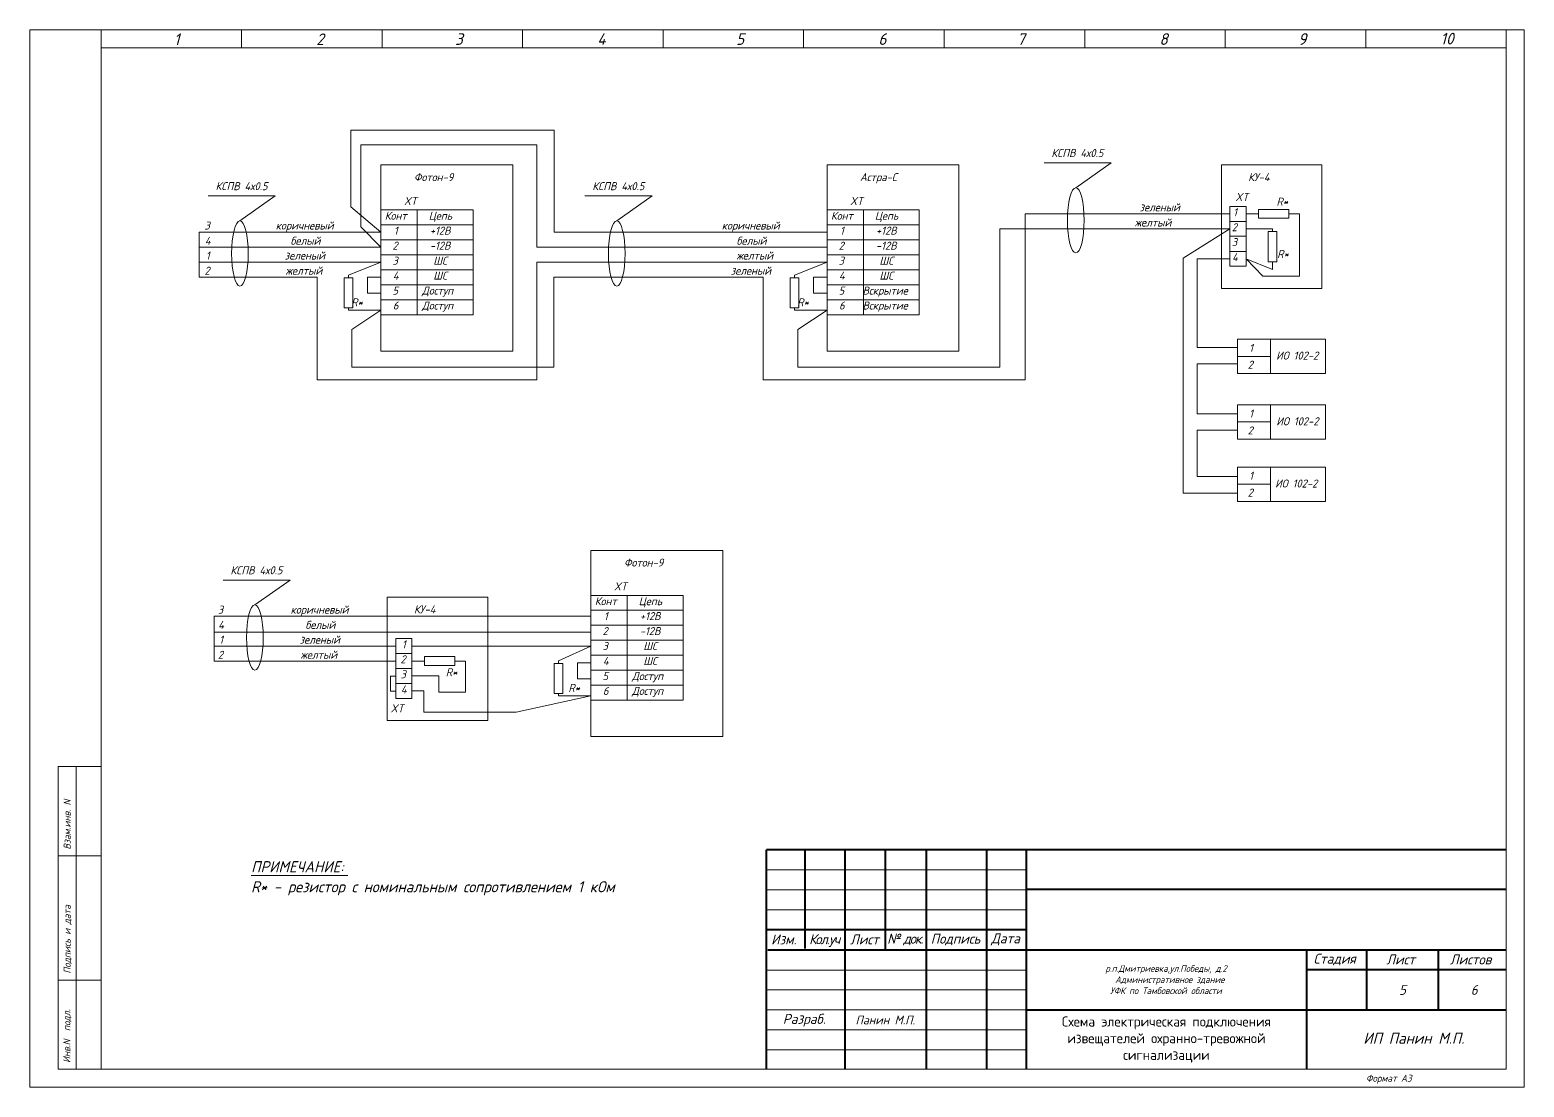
# Model space of a CAD drawing. Header units: inches. Extents: x 859 to 2125, y 393 to 1751.
# Drawn here: x 1881.3 to 2015.7, y 1166.9 to 1262 of the extents above; entities that cross this region are included whole.
import ezdxf

# ---------------------------------------------------------------- set-up
doc = ezdxf.new("R2010")
doc.units = ezdxf.units.IN
doc.header["$MEASUREMENT"] = 0
doc.linetypes.add('Caddy_Solid', pattern=[0])
doc.layers.add('DESC', color=7, linetype='Continuous')
doc.styles.get("Standard").update_dxf_attribs({"font": 'GOST_Common Italic_0.ttf'})

msp = doc.modelspace()

# ---------------------------------------------------------------- linework, layer by layer
at = {"layer": 'DESC', "linetype": 'Caddy_Solid', "lineweight": 15}
for p, q in [((1887.7, 1260.36), (1887.7, 1261.96)), ((1900.34, 1260.36), (1900.34, 1261.96)), ((1912.98, 1260.36), (1912.98, 1261.96)), ((1925.62, 1260.36), (1925.62, 1261.96)), ((1938.26, 1260.36), (1938.26, 1261.96)), ((1950.9, 1260.36), (1950.9, 1261.96)), ((1963.54, 1260.36), (1963.54, 1261.96)), ((1976.18, 1260.36), (1976.18, 1261.96)), ((1988.82, 1260.36), (1988.82, 1261.96)), ((2001.46, 1260.36), (2001.46, 1261.96)), ((2014.1, 1260.36), (2014.1, 1261.96)), ((1887.7, 1260.34), (2014.1, 1260.34)), ((1887.7, 1260.34), (1887.7, 1168.52)), ((2014.1, 1260.34), (2014.1, 1168.52)), ((1883.86, 1168.54), (1883.86, 1195.74)), ((1883.86, 1195.74), (1887.7, 1195.74)), ((1885.46, 1195.74), (1885.46, 1168.54)), ((1883.86, 1187.72), (1887.7, 1187.72)), ((1883.86, 1176.54), (1887.7, 1176.54)), ((2014.1, 1168.52), (1883.86, 1168.52))]:
    msp.add_line(p, q, dxfattribs=at)
at = {"layer": 'DESC', "color": 0, "lineweight": 15}
for p, q in [((1910.16, 1246.05), (1910.16, 1252.95)), ((1910.16, 1252.95), (1928.47, 1252.95)), ((1928.47, 1252.95), (1928.47, 1243.78)), ((1911.08, 1244.26), (1911.08, 1251.64)), ((1911.08, 1251.64), (1926.9, 1251.64)), ((1926.9, 1251.64), (1926.9, 1242.42)), ((1978.55, 1250.01), (1972.52, 1250.01)), ((1975.38, 1247.77), (1978.55, 1250.01)), ((1903.37, 1247.03), (1897.35, 1247.03)), ((1900.2, 1244.79), (1903.37, 1247.03)), ((1912.87, 1243.78), (1910.16, 1246.05)), ((1937.26, 1247.03), (1931.23, 1247.03)), ((1934.09, 1244.79), (1937.26, 1247.03)), ((1989.24, 1246.09), (1990.7, 1246.09)), ((1989.24, 1246.09), (1989.24, 1240.71)), ((1990.7, 1246.09), (1990.7, 1244.74)), ((1912.87, 1245.77), (1916.15, 1245.77)), ((1916.15, 1245.77), (1916.15, 1244.43)), ((1916.15, 1245.77), (1921.18, 1245.77)), ((1921.18, 1245.77), (1921.18, 1244.43)), ((1953, 1245.77), (1956.28, 1245.77)), ((1956.28, 1245.77), (1956.28, 1244.43)), ((1956.28, 1245.77), (1961.3, 1245.77)), ((1961.3, 1245.77), (1961.3, 1244.43)), ((1970.81, 1230.51), (1970.81, 1245.42)), ((1970.81, 1245.42), (1977.74, 1245.42)), ((1989.24, 1245.42), (1977.74, 1245.42)), ((1990.7, 1244.74), (1989.24, 1244.74)), ((1989.24, 1244.74), (1990.7, 1244.74)), ((1991.63, 1245.42), (1990.7, 1245.42)), ((1990.7, 1244.74), (1990.7, 1243.4)), ((1991.82, 1245.42), (1991.63, 1245.42)), ((1994.54, 1245.81), (1991.82, 1245.81)), ((1991.82, 1245.81), (1991.82, 1245.03)), ((1991.82, 1245.03), (1994.54, 1245.03)), ((1994.54, 1245.03), (1994.54, 1245.81)), ((1994.54, 1245.42), (1994.77, 1245.42)), ((1994.77, 1245.42), (1995.5, 1245.42)), ((1995.5, 1245.42), (1995.5, 1239.83)), ((1912.87, 1243.78), (1896.53, 1243.78)), ((1896.53, 1243.78), (1896.53, 1239.73)), ((1912.87, 1242.42), (1911.08, 1244.26)), ((1916.15, 1244.43), (1912.87, 1244.43)), ((1912.87, 1244.43), (1916.15, 1244.43)), ((1921.18, 1244.43), (1916.15, 1244.43)), ((1916.15, 1244.43), (1916.15, 1243.08)), ((1916.15, 1244.43), (1921.18, 1244.43)), ((1921.18, 1244.43), (1921.18, 1243.08)), ((1928.47, 1243.78), (1941.5, 1243.78)), ((1953, 1243.78), (1941.5, 1243.78)), ((1956.28, 1244.43), (1953, 1244.43)), ((1953, 1244.43), (1956.28, 1244.43)), ((1961.3, 1244.43), (1956.28, 1244.43)), ((1956.28, 1244.43), (1956.28, 1243.08)), ((1956.28, 1244.43), (1961.3, 1244.43)), ((1961.3, 1244.43), (1961.3, 1243.08)), ((1968.54, 1231.65), (1968.54, 1244.06)), ((1968.54, 1244.06), (1977.74, 1244.06)), ((1989.24, 1244.06), (1977.74, 1244.06)), ((1989.24, 1244.06), (1985.05, 1241.45)), ((1990.7, 1243.4), (1989.24, 1243.4)), ((1989.24, 1243.4), (1990.7, 1243.4)), ((1990.7, 1244.07), (1993.07, 1244.07)), ((1990.7, 1243.4), (1990.7, 1242.05)), ((1993.46, 1243.84), (1992.68, 1243.84)), ((1992.68, 1243.84), (1992.68, 1241.12)), ((1993.07, 1244.07), (1993.07, 1244.01)), ((1993.07, 1243.84), (1993.07, 1244.02)), ((1993.46, 1241.12), (1993.46, 1243.84)), ((1912.87, 1242.42), (1896.53, 1242.42)), ((1916.15, 1243.08), (1912.87, 1243.08)), ((1912.87, 1243.08), (1916.15, 1243.08)), ((1921.18, 1243.08), (1916.15, 1243.08)), ((1916.15, 1243.08), (1916.15, 1241.74)), ((1916.15, 1243.08), (1921.18, 1243.08)), ((1921.18, 1243.08), (1921.18, 1241.74)), ((1926.9, 1242.42), (1941.89, 1242.42)), ((1953, 1242.42), (1941.5, 1242.42)), ((1956.28, 1243.08), (1953, 1243.08)), ((1953, 1243.08), (1956.28, 1243.08)), ((1961.3, 1243.08), (1956.28, 1243.08)), ((1956.28, 1243.08), (1956.28, 1241.74)), ((1956.28, 1243.08), (1961.3, 1243.08)), ((1961.3, 1243.08), (1961.3, 1241.74)), ((1990.7, 1242.05), (1989.24, 1242.05)), ((1989.24, 1242.05), (1990.7, 1242.05)), ((1990.7, 1242.05), (1990.7, 1240.71)), ((1912.87, 1241.09), (1896.53, 1241.09)), ((1909.95, 1239.91), (1912.87, 1241.09)), ((1916.15, 1241.74), (1912.87, 1241.74)), ((1912.87, 1241.74), (1916.15, 1241.74)), ((1921.18, 1241.74), (1916.15, 1241.74)), ((1916.15, 1241.74), (1916.15, 1240.39)), ((1916.15, 1241.74), (1921.18, 1241.74)), ((1921.18, 1241.74), (1921.18, 1240.39)), ((1926.9, 1230.51), (1926.9, 1241.09)), ((1926.9, 1241.09), (1941.5, 1241.09)), ((1953, 1241.09), (1941.5, 1241.09)), ((1950.07, 1239.91), (1953, 1241.09)), ((1956.28, 1241.74), (1953, 1241.74)), ((1953, 1241.74), (1956.28, 1241.74)), ((1961.3, 1241.74), (1956.28, 1241.74)), ((1956.28, 1241.74), (1956.28, 1240.39)), ((1956.28, 1241.74), (1961.3, 1241.74)), ((1961.3, 1241.74), (1961.3, 1240.39)), ((1985.05, 1241.45), (1985.05, 1220.32)), ((1986.3, 1233.4), (1986.3, 1241.38)), ((1986.3, 1241.38), (1989.24, 1241.38)), ((1989.24, 1240.71), (1990.7, 1240.71)), ((1992.19, 1239.83), (1990.7, 1241.38)), ((1993.07, 1240.41), (1990.7, 1241.38)), ((1992.68, 1241.12), (1993.46, 1241.12)), ((1993.07, 1241.12), (1993.07, 1240.88)), ((1993.07, 1240.88), (1993.07, 1240.41)), ((1907.13, 1239.73), (1896.53, 1239.73)), ((1907.13, 1239.73), (1907.13, 1230.51)), ((1909.56, 1239.68), (1909.56, 1236.96)), ((1910.34, 1239.68), (1909.56, 1239.68)), ((1909.95, 1239.68), (1909.95, 1239.91)), ((1910.34, 1236.96), (1910.34, 1239.68)), ((1912.87, 1239.73), (1911.66, 1239.73)), ((1911.66, 1239.73), (1911.66, 1238.28)), ((1916.15, 1240.39), (1912.87, 1240.39)), ((1912.87, 1240.39), (1916.15, 1240.39)), ((1921.18, 1240.39), (1916.15, 1240.39)), ((1916.15, 1240.39), (1916.15, 1239.04)), ((1916.15, 1240.39), (1921.18, 1240.39)), ((1921.18, 1240.39), (1921.18, 1239.04)), ((1928.42, 1231.65), (1928.42, 1239.73)), ((1928.42, 1239.73), (1941.5, 1239.73)), ((1947.25, 1239.73), (1941.5, 1239.73)), ((1947.25, 1239.73), (1947.25, 1230.51)), ((1949.68, 1239.68), (1949.68, 1236.96)), ((1950.47, 1239.68), (1949.68, 1239.68)), ((1950.07, 1239.68), (1950.07, 1239.91)), ((1950.47, 1236.96), (1950.47, 1239.68)), ((1953, 1239.73), (1951.78, 1239.73)), ((1951.78, 1239.73), (1951.78, 1238.28)), ((1956.28, 1240.39), (1953, 1240.39)), ((1953, 1240.39), (1956.28, 1240.39)), ((1961.3, 1240.39), (1956.28, 1240.39)), ((1956.28, 1240.39), (1956.28, 1239.04)), ((1956.28, 1240.39), (1961.3, 1240.39)), ((1961.3, 1240.39), (1961.3, 1239.04)), ((1995.5, 1239.83), (1992.19, 1239.83)), ((1911.66, 1238.28), (1912.87, 1238.28)), ((1916.15, 1239.04), (1912.87, 1239.04)), ((1912.87, 1239.04), (1916.15, 1239.04)), ((1921.18, 1239.04), (1916.15, 1239.04)), ((1916.15, 1239.04), (1916.15, 1237.7)), ((1916.15, 1239.04), (1921.18, 1239.04)), ((1921.18, 1239.04), (1921.18, 1237.7)), ((1951.78, 1238.28), (1953, 1238.28)), ((1956.28, 1239.04), (1953, 1239.04)), ((1953, 1239.04), (1956.28, 1239.04)), ((1961.3, 1239.04), (1956.28, 1239.04)), ((1956.28, 1239.04), (1956.28, 1237.7)), ((1956.28, 1239.04), (1961.3, 1239.04)), ((1961.3, 1239.04), (1961.3, 1237.7)), ((1909.56, 1236.96), (1910.34, 1236.96)), ((1909.95, 1236.96), (1909.95, 1236.77)), ((1909.95, 1236.77), (1912.87, 1236.77)), ((1912.87, 1236.77), (1910.27, 1235.01)), ((1916.15, 1237.7), (1912.87, 1237.7)), ((1912.87, 1237.7), (1916.15, 1237.7)), ((1921.18, 1237.7), (1916.15, 1237.7)), ((1916.15, 1237.7), (1916.15, 1236.35)), ((1916.15, 1237.7), (1921.18, 1237.7)), ((1921.18, 1237.7), (1921.18, 1236.35)), ((1949.68, 1236.96), (1950.47, 1236.96)), ((1950.07, 1236.96), (1950.07, 1236.77)), ((1950.07, 1236.77), (1953, 1236.77)), ((1953, 1236.77), (1950.39, 1235.01)), ((1956.28, 1237.7), (1953, 1237.7)), ((1953, 1237.7), (1956.28, 1237.7)), ((1961.3, 1237.7), (1956.28, 1237.7)), ((1956.28, 1237.7), (1956.28, 1236.35)), ((1956.28, 1237.7), (1961.3, 1237.7)), ((1961.3, 1237.7), (1961.3, 1236.35)), ((1916.15, 1236.35), (1912.87, 1236.35)), ((1921.18, 1236.35), (1916.15, 1236.35)), ((1956.28, 1236.35), (1953, 1236.35)), ((1961.3, 1236.35), (1956.28, 1236.35)), ((1910.27, 1235.01), (1910.27, 1231.65)), ((1950.39, 1235.01), (1950.39, 1231.65)), ((1989.92, 1233.4), (1986.3, 1233.4)), ((1989.92, 1232.61), (1992.88, 1232.61)), ((1910.27, 1231.65), (1928.42, 1231.65)), ((1950.39, 1231.65), (1968.54, 1231.65)), ((1986.3, 1227.44), (1986.3, 1231.94)), ((1986.3, 1231.94), (1989.92, 1231.94)), ((1907.13, 1230.51), (1926.9, 1230.51)), ((1947.25, 1230.51), (1970.81, 1230.51)), ((1989.92, 1227.44), (1986.3, 1227.44)), ((1986.3, 1221.8), (1986.3, 1225.98)), ((1986.3, 1225.98), (1989.92, 1225.98)), ((1989.92, 1226.71), (1992.88, 1226.71)), ((1989.92, 1221.8), (1986.3, 1221.8)), ((1989.92, 1221.12), (1992.88, 1221.12)), ((1985.05, 1220.32), (1989.92, 1220.32)), ((1904.71, 1212.5), (1898.68, 1212.5)), ((1901.54, 1210.26), (1904.71, 1212.5)), ((1931.76, 1211.12), (1935.04, 1211.12)), ((1935.04, 1211.12), (1935.04, 1209.78)), ((1935.04, 1211.12), (1940.07, 1211.12)), ((1940.07, 1211.12), (1940.07, 1209.78)), ((1935.04, 1209.78), (1931.76, 1209.78)), ((1931.76, 1209.78), (1935.04, 1209.78)), ((1940.07, 1209.78), (1935.04, 1209.78)), ((1935.04, 1209.78), (1935.04, 1208.43)), ((1935.04, 1209.78), (1940.07, 1209.78)), ((1940.07, 1209.78), (1940.07, 1208.43)), ((1931.76, 1209.25), (1897.87, 1209.25)), ((1897.87, 1209.25), (1897.87, 1205.2)), ((1935.04, 1208.43), (1931.76, 1208.43)), ((1931.76, 1208.43), (1935.04, 1208.43)), ((1940.07, 1208.43), (1935.04, 1208.43)), ((1935.04, 1208.43), (1935.04, 1207.09)), ((1935.04, 1208.43), (1940.07, 1208.43)), ((1940.07, 1208.43), (1940.07, 1207.09)), ((1931.76, 1207.81), (1897.87, 1207.81)), ((1914.21, 1207.24), (1915.67, 1207.24)), ((1914.21, 1207.24), (1914.21, 1201.86)), ((1915.67, 1207.24), (1915.67, 1205.9)), ((1935.04, 1207.09), (1931.76, 1207.09)), ((1931.76, 1207.09), (1935.04, 1207.09)), ((1940.07, 1207.09), (1935.04, 1207.09)), ((1935.04, 1207.09), (1935.04, 1205.74)), ((1935.04, 1207.09), (1940.07, 1207.09)), ((1940.07, 1207.09), (1940.07, 1205.74)), ((1914.21, 1206.56), (1897.87, 1206.56)), ((1915.67, 1205.9), (1914.21, 1205.9)), ((1914.21, 1205.9), (1915.67, 1205.9)), ((1915.67, 1206.57), (1931.76, 1206.57)), ((1915.67, 1205.9), (1915.67, 1204.55)), ((1919.51, 1205.62), (1916.79, 1205.62)), ((1916.79, 1205.62), (1916.79, 1204.83)), ((1919.51, 1204.83), (1919.51, 1205.62)), ((1928.84, 1205.25), (1931.76, 1206.57)), ((1935.04, 1205.74), (1931.76, 1205.74)), ((1931.76, 1205.74), (1935.04, 1205.74)), ((1940.07, 1205.74), (1935.04, 1205.74)), ((1935.04, 1205.74), (1935.04, 1204.39)), ((1935.04, 1205.74), (1940.07, 1205.74)), ((1940.07, 1205.74), (1940.07, 1204.39)), ((1914.21, 1205.2), (1897.87, 1205.2)), ((1915.67, 1204.55), (1914.21, 1204.55)), ((1914.21, 1204.55), (1915.67, 1204.55)), ((1916.6, 1205.22), (1915.67, 1205.22)), ((1915.67, 1204.55), (1915.67, 1203.2)), ((1916.79, 1205.22), (1916.6, 1205.22)), ((1916.79, 1204.83), (1919.51, 1204.83)), ((1919.51, 1205.22), (1919.74, 1205.22)), ((1919.74, 1205.22), (1920.47, 1205.22)), ((1920.47, 1205.22), (1920.47, 1202.43)), ((1928.45, 1205.01), (1928.45, 1202.29)), ((1929.23, 1205.01), (1928.45, 1205.01)), ((1928.84, 1205.01), (1928.84, 1205.25)), ((1929.23, 1202.29), (1929.23, 1205.01)), ((1931.76, 1205.06), (1930.55, 1205.06)), ((1930.55, 1205.06), (1930.55, 1203.61)), ((1935.04, 1204.39), (1931.76, 1204.39)), ((1931.76, 1204.39), (1935.04, 1204.39)), ((1940.07, 1204.39), (1935.04, 1204.39)), ((1935.04, 1204.39), (1935.04, 1203.05)), ((1935.04, 1204.39), (1940.07, 1204.39)), ((1940.07, 1204.39), (1940.07, 1203.05)), ((1914.21, 1203.85), (1913.73, 1203.85)), ((1913.73, 1203.85), (1913.73, 1202.5)), ((1915.67, 1203.2), (1914.21, 1203.2)), ((1914.21, 1203.2), (1915.67, 1203.2)), ((1918.1, 1203.88), (1915.67, 1203.88)), ((1915.67, 1203.2), (1915.67, 1201.86)), ((1918.1, 1202.43), (1918.1, 1203.88)), ((1930.55, 1203.61), (1931.76, 1203.61)), ((1935.04, 1203.05), (1931.76, 1203.05)), ((1931.76, 1203.05), (1935.04, 1203.05)), ((1940.07, 1203.05), (1935.04, 1203.05)), ((1935.04, 1203.05), (1935.04, 1201.7)), ((1935.04, 1203.05), (1940.07, 1203.05)), ((1940.07, 1203.05), (1940.07, 1201.7)), ((1913.73, 1202.5), (1914.21, 1202.5)), ((1914.21, 1201.86), (1915.67, 1201.86)), ((1915.67, 1202.53), (1916.75, 1202.53)), ((1916.75, 1202.53), (1916.75, 1200.63)), ((1920.47, 1202.43), (1918.1, 1202.43)), ((1925.04, 1200.63), (1931.76, 1202.1)), ((1928.45, 1202.29), (1929.23, 1202.29)), ((1928.84, 1202.29), (1928.84, 1202.1)), ((1928.84, 1202.1), (1931.76, 1202.1)), ((1935.04, 1201.7), (1931.76, 1201.7)), ((1940.07, 1201.7), (1935.04, 1201.7)), ((1916.75, 1200.63), (1925.04, 1200.63)), ((1901.2, 1185.93), (1909.91, 1185.93))]:
    msp.add_line(p, q, dxfattribs=at)
at = {"layer": 'DESC', "color": 7, "lineweight": 15}
for p, q in [((1947.53, 1186.46), (1970.93, 1186.46)), ((1947.53, 1184.66), (1970.93, 1184.66)), ((1947.53, 1175.66), (1970.93, 1175.66)), ((1947.53, 1173.86), (1970.93, 1173.86)), ((1947.53, 1172.06), (1970.93, 1172.06)), ((1947.5, 1170.26), (1970.93, 1170.26))]:
    msp.add_line(p, q, dxfattribs=at)
at = {"layer": 'DESC', "color": 7, "linetype": 'Continuous', "lineweight": 15}
for p, q in [((1947.59, 1182.86), (1970.96, 1182.86)), ((1947.59, 1177.42), (1970.86, 1177.42))]:
    msp.add_line(p, q, dxfattribs=at)
at = {"layer": 'DESC', "lineweight": 15}
msp.add_lwpolyline([(1881.3, 1166.92), (2015.7, 1166.92), (2015.7, 1261.96), (1881.3, 1261.96)], close=True, dxfattribs=at)
at = {"layer": 'DESC', "color": 0, "lineweight": 15}
for points in [[(1912.87, 1249.82), (1924.75, 1249.82), (1924.75, 1233.08), (1912.87, 1233.08)], [(1953, 1249.82), (1964.87, 1249.82), (1964.87, 1233.08), (1953, 1233.08)], [(1988.47, 1238.72), (1997.51, 1238.72), (1997.51, 1249.82), (1988.47, 1249.82)], [(1989.92, 1234.16), (1997.85, 1234.16), (1997.85, 1231.07), (1989.92, 1231.07)], [(1989.92, 1234.16), (1992.88, 1234.16), (1992.88, 1231.07), (1989.92, 1231.07)], [(1989.92, 1228.25), (1997.85, 1228.25), (1997.85, 1225.16), (1989.92, 1225.16)], [(1989.92, 1228.25), (1992.88, 1228.25), (1992.88, 1225.16), (1989.92, 1225.16)], [(1989.92, 1222.66), (1997.85, 1222.66), (1997.85, 1219.57), (1989.92, 1219.57)], [(1989.92, 1222.66), (1992.88, 1222.66), (1992.88, 1219.57), (1989.92, 1219.57)], [(1931.76, 1215.17), (1943.64, 1215.17), (1943.64, 1198.43), (1931.76, 1198.43)], [(1913.44, 1199.87), (1922.48, 1199.87), (1922.48, 1210.97), (1913.44, 1210.97)]]:
    msp.add_lwpolyline(points, close=True, dxfattribs=at)
at = {"layer": 'DESC', "color": 7, "lineweight": 15}
for points, const_width in [([(1947.53, 1188.26), (2014.1, 1188.26)], 0.18), ([(1947.53, 1188.26), (1947.53, 1168.52)], 0.18), ([(1954.62, 1188.26), (1954.62, 1168.52)], 0.18), ([(1961.93, 1188.26), (1961.93, 1168.52)], 0.18), ([(1967.35, 1188.21), (1967.35, 1168.52)], 0.18), ([(1970.93, 1188.26), (1970.93, 1168.52)], 0.18), ([(1970.93, 1184.69), (2014.1, 1184.69)], 0.18), ([(1947.53, 1181.06), (1970.93, 1181.06)], 0.18), ([(1996.13, 1179.23), (1996.13, 1168.52)], 0.18), ([(2001.53, 1179.23), (2001.53, 1173.86)], 0.18), ([(1970.93, 1177.46), (1970.93, 1177.46)], 0.072), ([(1996.13, 1177.46), (2014.1, 1177.46)], 0.18), ([(1970.93, 1173.86), (2014.1, 1173.86)], 0.18)]:
    msp.add_lwpolyline(points, dxfattribs=dict(at, const_width=const_width))
at = {"layer": 'DESC', "color": 7, "linetype": 'Continuous', "lineweight": 15, "const_width": 0.18}
for points in [[(1951.01, 1179.35), (1951.01, 1188.26)], [(1958.25, 1179.25), (1958.25, 1188.26)], [(1947.66, 1179.25), (2014.1, 1179.25)]]:
    msp.add_lwpolyline(points, dxfattribs=at)
at = {"layer": 'DESC', "linetype": 'Continuous', "lineweight": 15, "const_width": 0.18}
msp.add_lwpolyline([(2007.98, 1179.25), (2007.98, 1173.86)], dxfattribs=at)
at = {"layer": 'DESC', "color": 0, "lineweight": 15}
for centre in [(1975.38, 1244.84), (1900.2, 1241.86), (1934.09, 1241.86), (1901.54, 1207.33)]:
    msp.add_ellipse(centre, major_axis=(0, -2.93), ratio=0.255671, dxfattribs=at)

# ---------------------------------------------------------------- texts
at = {"layer": 'DESC', "lineweight": 15}
for s, height, p in [('1', 1.05, (1894.26, 1260.59)), ('2', 1.05, (1907.06, 1260.59)), ('3', 1.05, (1919.54, 1260.61)), ('4', 1.05, (1932.34, 1260.61)), ('5', 1.05, (1944.82, 1260.61)), ('6', 1.05, (1957.62, 1260.61)), ('7', 1.05, (1970.1, 1260.61)), ('8', 1.05, (1982.9, 1260.61)), ('9', 1.05, (1995.38, 1260.61)), ('10', 1.048, (2008.18, 1260.65)), ('Формат А3', 0.629, (2001.48, 1167.4))]:
    msp.add_text(s, height=height, dxfattribs=at).set_placement(p)
for s, p in [('Взам.инв. N', (1884.97, 1188.27)), ('Подпись и дата', (1884.97, 1177.12)), ('Инв.N  подл.', (1884.94, 1169.09))]:
    msp.add_text(s, height=0.6288, rotation=90, dxfattribs=at).set_placement(p)
at = {"layer": 'DESC', "color": 0, "lineweight": 15, "attachment_point": 1}
for s, width, heights, insert, char_height in [('КСПВ 4х0.5', 11.8019, [0.819], (1973.18, 1251.25), 0.72), ('\\pi2.981;Фотон-9', 9.8953, [1.61], (1912.87, 1249.08), 0.72), ('\\pi2.96136;Астра-С', 9.8953, [1.61], (1953, 1249.08), 0.72), ('\\pi2.78066;КУ-4', 7.7595, [1.61], (1988.1, 1249.08), 0.72), ('КСПВ 4х0.5', 7.3081, [1.09], (1898, 1248.27), 0.72), ('КСПВ 4х0.5', 9.4651, [1.09], (1931.89, 1248.27), 0.72), ('\\pi1.31405;XT', 2.603, [4.06], (1988.42, 1247.3), 0.72), ('\\pi1.31405;XT', 2.603, [4.06], (1913.63, 1246.94), 0.72), ('\\pi1.31405;XT', 2.603, [4.06], (1953.76, 1246.94), 0.72), ('зеленый', 2.603, [0.786], (1981.11, 1246.37), 0.72), ('\\pi1.17084;1', 2.603, [4.06], (1988.36, 1245.93), 0.72), ('\\pi0.80102;R*', 2.603, [4.06], (1992.63, 1246.88), 0.72), ('\\pi1.04621;3', 2.603, [0.786], (1895.96, 1244.73), 0.72), ('\\pi-1.32761;коричневый', 2.603, [0.786], (1904.74, 1244.73), 0.72), ('\\pi0.35132;Конт', 2.603, [4.06], (1912.87, 1245.61), 0.72), ('\\pi1.02068;Цепь', 4.1599, [4.06], (1916.15, 1245.61), 0.72), ('\\pi-1.32761;коричневый', 2.603, [0.786], (1944.86, 1244.73), 0.72), ('\\pi0.35132;Конт', 2.603, [4.06], (1953, 1245.61), 0.72), ('\\pi1.02068;Цепь', 4.1599, [4.06], (1956.28, 1245.61), 0.72), ('\\pi-0.43252;желтый', 2.603, [0.786], (1981.11, 1245), 0.72), ('\\pi1.04593;2', 2.603, [4.06], (1988.36, 1244.58), 0.72), ('\\pi1.07921;4', 2.603, [0.786], (1895.96, 1243.36), 0.72), ('белый', 2.603, [0.786], (1904.74, 1243.36), 0.72), ('\\pi1.17084;1', 2.603, [4.06], (1912.87, 1244.27), 0.72), ('\\pi1.12649;+12В', 4.1599, [4.06], (1916.15, 1244.27), 0.72), ('белый', 2.603, [0.786], (1944.86, 1243.36), 0.72), ('\\pi1.17084;1', 2.603, [4.06], (1953, 1244.27), 0.72), ('\\pi1.12649;+12В', 4.1599, [4.06], (1956.28, 1244.27), 0.72), ('\\pi1.04621;3', 2.603, [4.06], (1988.36, 1243.24), 0.72), ('\\pi1.17084;1', 2.603, [0.786], (1895.96, 1242.03), 0.72), ('\\pi-0.52088;зеленый', 2.603, [0.786], (1904.74, 1242.03), 0.72), ('\\pi1.04593;2', 2.603, [4.06], (1912.87, 1242.92), 0.72), ('\\pi1.12186;-12В', 4.1599, [4.06], (1916.15, 1242.92), 0.72), ('желтый', 2.603, [0.786], (1944.86, 1242.03), 0.72), ('\\pi1.04593;2', 2.603, [4.06], (1953, 1242.92), 0.72), ('\\pi1.12186;-12В', 4.1599, [4.06], (1956.28, 1242.92), 0.72), ('\\pi1.07921;4', 2.603, [4.06], (1988.36, 1241.89), 0.72), ('\\pi0.80102;R*', 2.603, [4.06], (1992.69, 1242.17), 0.72), ('\\pi1.04593;2', 2.603, [0.786], (1895.96, 1240.67), 0.72), ('\\pi-0.43252;желтый', 2.603, [0.786], (1904.74, 1240.67), 0.72), ('\\pi1.04621;3', 2.603, [4.06], (1912.87, 1241.57), 0.72), ('\\pi1.43549;ШС', 4.1599, [4.06], (1916.15, 1241.57), 0.72), ('\\pi-0.52088;зеленый', 2.603, [0.786], (1944.86, 1240.67), 0.72), ('\\pi1.04621;3', 2.603, [4.06], (1953, 1241.57), 0.72), ('\\pi1.43549;ШС', 4.1599, [4.06], (1956.28, 1241.57), 0.72), ('\\pi1.07921;4', 2.603, [4.06], (1912.87, 1240.23), 0.72), ('\\pi1.43549;ШС', 4.1599, [4.06], (1916.15, 1240.23), 0.72), ('\\pi1.07921;4', 2.603, [4.06], (1953, 1240.23), 0.72), ('\\pi1.43549;ШС', 4.1599, [4.06], (1956.28, 1240.23), 0.72), ('\\pi0.80102;R*', 2.603, [4.06], (1909.4, 1237.83), 0.72), ('\\pi1.04839;5', 2.603, [4.06], (1912.87, 1238.88), 0.72), ('\\pi0.41768;Доступ', 4.1599, [4.06], (1916.15, 1238.88), 0.72), ('\\pi0.80102;R*', 2.603, [4.06], (1949.52, 1237.83), 0.72), ('\\pi1.04839;5', 2.603, [4.06], (1953, 1238.88), 0.72), ('\\pi-0.08632;Вскрытие', 4.1599, [4.06], (1956.28, 1238.88), 0.72), ('\\pi1.08384;6', 2.603, [4.06], (1912.87, 1237.54), 0.72), ('\\pi0.41768;Доступ', 4.1599, [4.06], (1916.15, 1237.54), 0.72), ('\\pi1.08384;6', 2.603, [4.06], (1953, 1237.54), 0.72), ('\\pi-0.08632;Вскрытие', 4.1599, [4.06], (1956.28, 1237.54), 0.72), ('\\pi1.17084;1', 2.603, [4.06], (1989.8, 1233.73), 0.72), ('\\pi0.27252;ИО 102-2', 4.4347, [3.31], (1993.12, 1233.04), 0.72), ('\\pi1.04593;2', 2.603, [4.06], (1989.79, 1232.22), 0.72), ('\\pi1.17084;1', 2.603, [4.06], (1989.8, 1227.83), 0.72), ('\\pi0.27252;ИО 102-2', 4.4347, [3.31], (1993.14, 1227.13), 0.72), ('\\pi1.04593;2', 2.603, [4.06], (1989.79, 1226.31), 0.72), ('\\pi1.17084;1', 2.603, [4.06], (1989.8, 1222.24), 0.72), ('\\pi1.04593;2', 2.603, [4.06], (1989.79, 1220.72), 0.72), ('\\pi0.27252;ИО 102-2', 4.4347, [3.31], (1993.03, 1221.54), 0.72), ('\\pi2.981;Фотон-9', 9.8953, [1.61], (1931.76, 1214.43), 0.72), ('\\pi1.31405;XT', 2.603, [4.06], (1932.52, 1212.29), 0.72), ('\\pi0.35132;Конт', 2.603, [4.06], (1931.76, 1210.96), 0.72), ('\\pi1.02068;Цепь', 4.1599, [4.06], (1935.04, 1210.96), 0.72), ('\\pi1.04621;3', 2.603, [0.786], (1897.16, 1210.2), 0.72), ('\\pi-1.32761;коричневый', 2.603, [0.786], (1906.08, 1210.2), 0.72), ('\\pi2.78066;КУ-4', 7.7595, [1.61], (1913.07, 1210.23), 0.72), ('\\pi1.17084;1', 2.603, [4.06], (1931.76, 1209.62), 0.72), ('\\pi1.12649;+12В', 4.1599, [4.06], (1935.04, 1209.62), 0.72), ('\\pi1.07921;4', 2.603, [0.786], (1897.16, 1208.83), 0.72), ('белый', 2.603, [0.786], (1906.08, 1208.83), 0.72), ('\\pi1.04593;2', 2.603, [4.06], (1931.76, 1208.27), 0.72), ('\\pi1.12186;-12В', 4.1599, [4.06], (1935.04, 1208.27), 0.72), ('\\pi1.17084;1', 2.603, [0.786], (1897.16, 1207.5), 0.72), ('\\pi-0.52088;зеленый', 2.603, [0.786], (1906.08, 1207.5), 0.72), ('\\pi1.17084;1', 2.603, [4.06], (1913.59, 1207.08), 0.72), ('\\pi1.04621;3', 2.603, [4.06], (1931.76, 1206.93), 0.72), ('\\pi1.43549;ШС', 4.1599, [4.06], (1935.04, 1206.93), 0.72), ('\\pi1.04593;2', 2.603, [0.786], (1897.16, 1206.14), 0.72), ('\\pi-0.43252;желтый', 2.603, [0.786], (1906.08, 1206.14), 0.72), ('\\pi1.04593;2', 2.603, [4.06], (1913.59, 1205.74), 0.72), ('\\pi1.07921;4', 2.603, [4.06], (1931.76, 1205.58), 0.72), ('\\pi1.43549;ШС', 4.1599, [4.06], (1935.04, 1205.58), 0.72), ('\\pi1.04621;3', 2.603, [4.06], (1913.59, 1204.39), 0.72), ('\\pi0.80102;R*', 2.603, [4.06], (1917.91, 1204.57), 0.72), ('\\pi1.04839;5', 2.603, [4.06], (1931.76, 1204.23), 0.72), ('\\pi0.41768;Доступ', 4.1599, [4.06], (1935.04, 1204.23), 0.72), ('\\pi1.07921;4', 2.603, [4.06], (1913.59, 1203.04), 0.72), ('\\pi0.80102;R*', 2.603, [4.06], (1928.94, 1203.16), 0.72), ('\\pi1.08384;6', 2.603, [4.06], (1931.76, 1202.89), 0.72), ('\\pi0.41768;Доступ', 4.1599, [4.06], (1935.04, 1202.89), 0.72), ('\\pi1.31405;XT', 2.603, [4.06], (1912.44, 1201.33), 0.72), ('ПРИМЕЧАНИЕ:', 12.0546, [0.819], (1901.2, 1187.23), 1), ('R* - резистор с номинальным сопротивлением 1 кОм', 34.4536, [0.857], (1901.2, 1185.43), 1), ('\\pi23.85071;р.п.Дмитриевка,ул.Победы, д.2\\P\\pi24.36617; Административное здание \\P\\pi24.27003;УФК по Тамбовской области', 59.1919, [0], (1954.19, 1177.88), 0.6)]:
    msp.add_mtext_dynamic_manual_height_columns(s, width=width, gutter_width=1, heights=heights, dxfattribs=dict(at, insert=insert, char_height=char_height))
at = {"layer": 'DESC', "color": 0, "lineweight": 15}
note = msp.add_mtext_dynamic_manual_height_columns('КСПВ ', width=4.7916, gutter_width=1, heights=[0.819, 0], dxfattribs=dict(at, insert=(1899.34, 1213.74), char_height=0.72, attachment_point=1))
for column, words in zip(note.columns.linked_columns, ['4х0.5']):
    column.text = words
at = {"layer": 'DESC', "color": 0, "lineweight": 15, "char_height": 0.9, "attachment_point": 5}
for s, insert, width in [('Изм.', (1949.11, 1180.19), 3.4805), ('{\\T0.85;Кол.уч}', (1952.75, 1180.09), 3.6119), ('Лист', (1956.37, 1180.19), 3.6273), ('{\\T0.85;№ док.}', (1960.02, 1180.19), 3.6803), ('Подпись', (1964.56, 1180.19), 5.4), ('Дата', (1969.06, 1180.19), 3.6), ('Стадия', (1998.66, 1178.39), 5.4), ('Лист', (2004.6, 1178.39), 6.48), ('Листов', (2010.89, 1178.39), 6.0943), ('5', (2004.76, 1175.66), 6.4543), ('6', (2011.21, 1175.66), 6.4543), ('Разраб.', (1950.95, 1172.93), 7.0924)]:
    msp.add_mtext(s, dxfattribs=dict(at, insert=insert, width=width))
at = {"layer": 'DESC', "lineweight": 15, "attachment_point": 5}
for s, insert, char_height, width in [('Панин М.П.', (1958.24, 1172.95), 0.787, 6.3), ('{\\fGOST Common|b0|i0|c204|p34;Схема электрическая подключения извещателей охранно-тревожной сигнализации}', (1983.53, 1171.19), 0.9, 25.2)]:
    msp.add_mtext(s, dxfattribs=dict(at, insert=insert, char_height=char_height, width=width))
at = {"layer": 'DESC', "lineweight": 15, "insert": (1996.43, 1171.81), "char_height": 1, "attachment_point": 1}
msp.add_mtext_dynamic_manual_height_columns('\\pi4.80835;ИП Панин М.П.', width=17.9743, gutter_width=1, heights=[1.74], dxfattribs=at)

doc.saveas('drawing.dxf')
